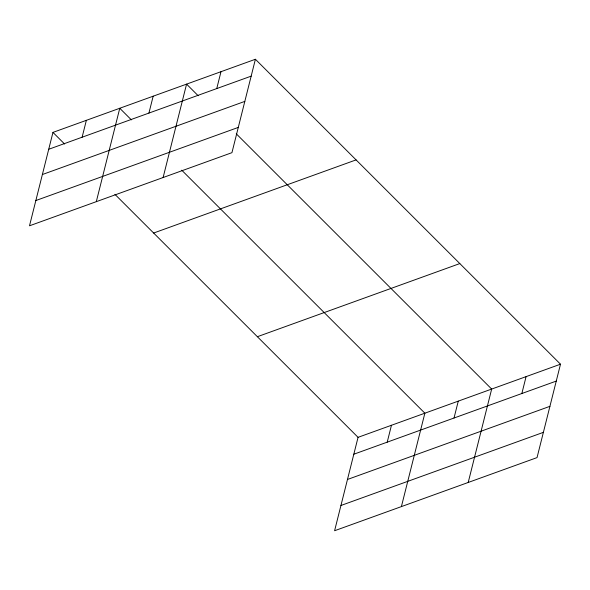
<?xml version="1.0" encoding="UTF-8"?>
<svg xmlns="http://www.w3.org/2000/svg" width="590" height="590" viewBox="0 0 590 590"><rect width="100%" height="100%" fill="white"/><g stroke="black" fill="none" stroke-linecap="round" stroke-linejoin="round"><path stroke-width="0.89" d="M255.404 59.266L52.96 132.396L29.5 225.8L231.944 152.663L255.404 59.266L560.5 364.2L537.04 457.604L334.596 530.735L358.056 437.338L560.5 364.2M82.121 137.212L86.361 120.331M96.303 201.662L119.77 108.265L131.386 119.873M148.931 113.081L153.171 96.192M163.113 177.531L186.573 84.127L198.188 95.742M216.751 88.574L220.992 71.692M387.217 442.153L391.458 425.272M401.399 506.603L424.866 413.199L181.727 170.185M454.027 418.015L458.268 401.134M468.209 482.473L491.669 389.068L236.266 133.797M521.848 393.515L526.088 376.634M48.719 149.277L251.163 76.147M42.377 174.529L244.821 101.399M35.843 200.548L238.286 127.41M153.643 233.028L356.087 159.89M257.373 336.706L459.817 263.575M353.816 454.219L556.259 381.088M347.473 479.471L549.917 406.333M340.939 505.49L543.383 432.352M52.96 132.396L64.576 144.004M114.917 194.324L358.056 437.338"/></g></svg>
